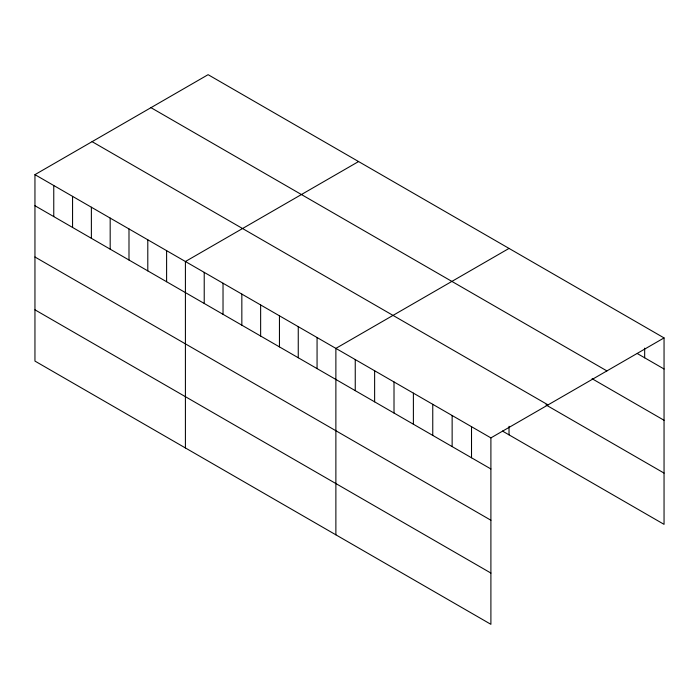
<?xml version="1.0" encoding="UTF-8"?>
<svg xmlns="http://www.w3.org/2000/svg" width="699" height="699" viewBox="0 0 699 699"><rect width="100%" height="100%" fill="white"/><g stroke="black" fill="none" stroke-linecap="round" stroke-linejoin="round"><path stroke-width="1.05" d="M34.95 174.645L490.899 437.889L490.899 624.321L34.95 361.086L34.95 174.645L208.101 74.679L664.05 337.914L664.05 524.355L502.45 431.056M358.57 161.548L185.41 261.513L185.41 447.954M509.029 248.416L335.878 348.382L335.878 534.822M490.899 437.889L664.05 337.914M637.287 353.545L664.05 368.993M150.967 107.663L606.907 370.907M592.079 378.709L664.05 420.265M92.093 141.652L548.033 404.896M545.936 404.896L664.05 473.083M34.95 205.733L490.899 468.968M34.95 256.996L490.899 520.231M34.95 309.814L490.899 573.058M644.67 348.163L644.67 357.809M509.029 426.311L509.029 434.857M471.519 426.696L471.519 457.784M452.139 415.512L452.139 446.591M432.76 404.319L432.76 435.407M413.389 393.135L413.389 424.214M394.009 381.942L394.009 413.03M374.629 370.758L374.629 401.838M355.249 359.574L355.249 390.654M317.066 337.521L317.066 368.609M298.255 326.669L298.255 357.748M279.451 315.808L279.451 346.887M260.64 304.947L260.64 336.036M241.837 294.087L241.837 325.175M223.025 283.235L223.025 314.314M204.222 272.374L204.222 303.453M166.607 250.653L166.607 281.741M147.795 239.801L147.795 270.88M128.992 228.94L128.992 260.019M110.18 218.079L110.18 249.167M91.377 207.219L91.377 238.307M72.565 196.367L72.565 227.446M53.762 185.506L53.762 216.585"/></g></svg>
